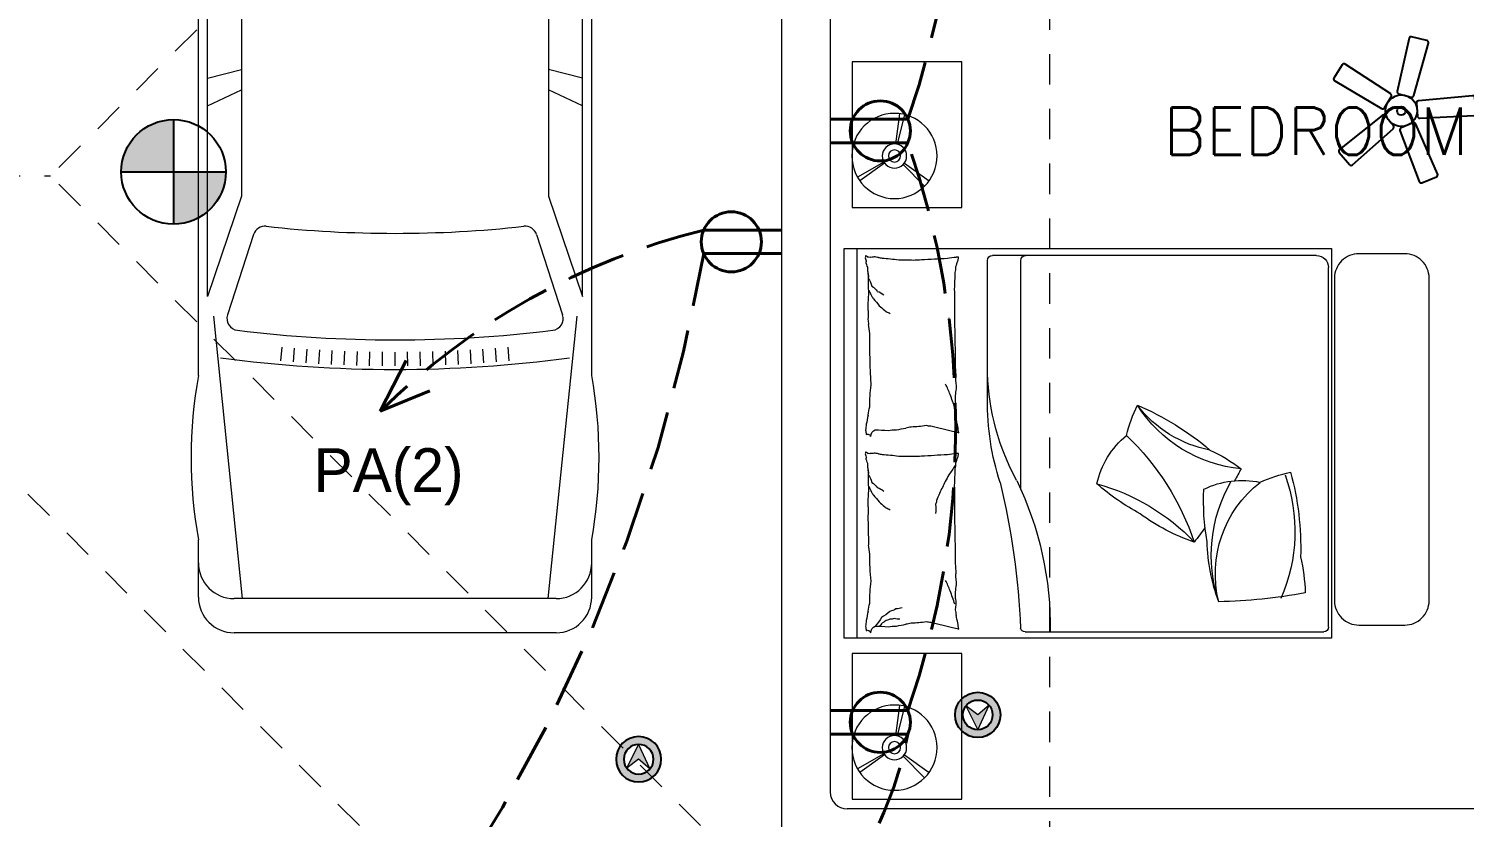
# Model space of a CAD drawing. Header units: metres. Extents: x 14 to 2416, y -346 to 476.
# Drawn here: x 32.66 to 38.55, y -142.32 to -139.08 of the extents above; entities that cross this region are included whole.
import ezdxf

# ---------------------------------------------------------------- set-up
doc = ezdxf.new("R2010")
doc.units = ezdxf.units.M
for name, pattern in [('0', [0]), ('CONTINUA', [0]), ('Dash Style-2', [0.694425, 0.48607, -0.208355]), ('HIDDEN2', [0.1875, 0.125, -0.0625])]:
    doc.linetypes.add(name, pattern=pattern)
doc.layers.get('0').update_dxf_attribs({"linetype": '0', "lineweight": 20})
for name, color, linetype, lineweight in [('02_mobiliario', 250, 'Continuous', 5), ('A-ANNO-TEXT', 20, 'Continuous', 13), ('A-WALL', 250, 'Continuous', 20), ('baños', 251, 'Continuous', 0), ('E Salida TCorrientes', 24, 'CONTINUA', 40), ('E Tuberia Emp Piso', 24, 'Dash Style-2', 40), ('MAVA', 1, 'Continuous', 15), ('MOBILIARIOS', 252, 'Continuous', 0), ('textos', 7, 'Continuous', 0)]:
    doc.layers.add(name, color=color, linetype=linetype, lineweight=lineweight)
doc.layers.add('hatch piso', color=253, linetype='Continuous', lineweight=0, transparency=0.7)
doc.layers.add('MAVA Luminarias', color=1, linetype='Continuous')
doc.layers.add('Techos 1', color=7, linetype='HIDDEN2', lineweight=9, true_color=0x42391a)
doc.styles.add('CENTURY GOTHIC', font='GOTHIC.TTF')
doc.styles.get("Standard").update_dxf_attribs({"font": 'arial.ttf', "height": 0.1875})

# ---------------------------------------------------------------- blocks, each defined once
blk = doc.blocks.new('PL BASE 1N NASAS 09')
at = {"layer": 'A-WALL'}
for p, q in [((-114.6311, -35.5197), (-114.6311, -41.3797)), ((-114.4311, -35.5197), (-114.4311, -40.9797)), ((-112.399, -41.0497), (-114.3611, -41.0497)), ((-110.3011, -41.0497), (-112.399, -41.0497))]:
    blk.add_line(p, q, dxfattribs=at)
blk.add_arc((-114.3611, -40.9797), 0.07, 180, 270, dxfattribs=at)
at = {"layer": 'Techos 1'}
for p, q in [((-113.5311, -34.3497), (-117.6311, -38.4497)), ((-113.5311, -34.3497), (-113.5311, -42.5497)), ((-119.2311, -38.4497), (-117.6311, -38.4497)), ((-113.5311, -42.5497), (-117.6311, -38.4497)), ((-114.9311, -42.5497), (-118.0811, -39.3997))]:
    blk.add_line(p, q, dxfattribs=at)
at = {"layer": 'textos', "insert": (-113.1972, -38.3638), "char_height": 0.195, "width": 3.404877, "attachment_point": 7}
blk.add_mtext('{\\Fromans|c0; BEDROOM 6}', dxfattribs=at)
blk = doc.blocks.new('carro1')
at = {"layer": 'MOBILIARIOS'}
for p, q in [((-0.3195, 1.577), (-0.7087, 1.577)), ((-0.3195, 1.577), (-0.7087, 1.577)), ((0, 1.5395), (0.2941, 1.4)), ((1.7417, 1.5395), (0, 1.5395)), ((1.7417, 1.5395), (0, 1.5395)), ((0, 1.5395), (0.2941, 1.4)), ((0.3093, 1.5395), (0.2941, 1.4)), ((0.3093, 1.5395), (0.2941, 1.4)), ((2.066, 1.577), (0.3591, 1.577)), ((2.066, 1.577), (0.3591, 1.577)), ((0.845, 1.5395), (0.8104, 1.4)), ((0.845, 1.5395), (0.8104, 1.4)), ((0.9588, 1.5395), (0.8933, 1.4)), ((0.9588, 1.5395), (0.8933, 1.4)), ((1.3304, 1.4), (1.7417, 1.5395)), ((1.3304, 1.4), (1.7417, 1.5395)), ((2.9764, 1.577), (2.7405, 1.577)), ((2.9764, 1.577), (2.7405, 1.577)), ((-0.047, 1.3442), (-0.6952, 1.5015)), ((-0.047, 1.3442), (-0.6952, 1.5015)), ((1.8223, 1.5157), (2.9825, 1.3968)), ((1.8223, 1.5157), (2.9825, 1.3968)), ((-0.855, 1.4307), (-0.855, 0.1088)), ((-0.855, 1.4307), (-0.855, 0.1088)), ((-0.72, 1.4307), (-0.72, 0.1088)), ((-0.72, 1.4307), (-0.72, 0.1088)), ((-0.0704, 1.3295), (-0.4803, 1.4289)), ((-0.0704, 1.3295), (-0.4803, 1.4289)), ((1.4872, 1.3505), (1.8172, 1.4575)), ((1.4872, 1.3505), (1.8172, 1.4575)), ((2.9825, 1.4307), (2.9825, 0.1088)), ((2.9825, 1.4307), (2.9825, 0.1088)), ((3.1227, 1.4307), (3.1227, 0.1088)), ((3.1227, 1.4307), (3.1227, 0.1088)), ((-0.5405, 0.1655), (-0.5405, 1.3816)), ((-0.5405, 0.1655), (-0.5405, 1.3816)), ((0.2941, 1.4), (1.3304, 1.4)), ((0.2941, 1.4), (1.3304, 1.4)), ((-0.0332, 0.2651), (-0.0332, 1.282)), ((-0.0332, 0.2651), (-0.0332, 1.282)), ((2.0065, 1.2385), (1.9496, 1.2336)), ((2.0065, 1.2385), (1.9496, 1.2336)), ((0.0647, 1.2021), (0.0647, 0.3374)), ((0.0647, 1.2021), (0.0647, 0.3374)), ((2.0108, 1.1866), (1.9538, 1.1821)), ((2.0108, 1.1866), (1.9538, 1.1821)), ((2.0147, 1.1345), (1.9575, 1.1306)), ((2.0147, 1.1345), (1.9575, 1.1306)), ((2.018, 1.0826), (1.9608, 1.0792)), ((2.018, 1.0826), (1.9608, 1.0792)), ((2.0206, 1.0305), (1.9636, 1.0277)), ((2.0206, 1.0305), (1.9636, 1.0277)), ((2.023, 0.9784), (1.9659, 0.9762)), ((2.023, 0.9784), (1.9659, 0.9762)), ((2.0248, 0.9262), (1.9677, 0.9245)), ((2.0248, 0.9262), (1.9677, 0.9245)), ((2.026, 0.8741), (1.9688, 0.8729)), ((2.026, 0.8741), (1.9688, 0.8729)), ((2.0267, 0.8218), (1.9696, 0.8214)), ((2.0267, 0.8218), (1.9696, 0.8214)), ((2.027, 0.7697), (1.9699, 0.7697)), ((2.027, 0.7697), (1.9699, 0.7697)), ((2.0267, 0.7176), (1.9696, 0.7181)), ((2.0267, 0.7176), (1.9696, 0.7181)), ((2.026, 0.6654), (1.9688, 0.6666)), ((2.026, 0.6654), (1.9688, 0.6666)), ((2.0248, 0.6133), (1.9677, 0.615)), ((2.0248, 0.6133), (1.9677, 0.615)), ((2.023, 0.5611), (1.9659, 0.5633)), ((2.023, 0.5611), (1.9659, 0.5633)), ((2.0206, 0.509), (1.9636, 0.5118)), ((2.0206, 0.509), (1.9636, 0.5118)), ((2.018, 0.4569), (1.9608, 0.4603)), ((2.018, 0.4569), (1.9608, 0.4603)), ((2.0108, 0.3529), (1.9538, 0.3573)), ((2.0108, 0.3529), (1.9538, 0.3573)), ((2.0147, 0.405), (1.9575, 0.4088)), ((2.0147, 0.405), (1.9575, 0.4088)), ((2.0065, 0.3009), (1.9496, 0.3058)), ((2.0065, 0.3009), (1.9496, 0.3058)), ((-0.047, 0.1953), (-0.6952, 0.038)), ((-0.047, 0.1953), (-0.6952, 0.038)), ((-0.0704, 0.2176), (-0.4803, 0.1182)), ((-0.0704, 0.2176), (-0.4803, 0.1182)), ((1.4872, 0.189), (1.8172, 0.082)), ((1.4872, 0.189), (1.8172, 0.082)), ((0, 0), (0.2941, 0.1395)), ((0, 0), (0.2941, 0.1395)), ((0.3093, 0), (0.2941, 0.1395)), ((0.2941, 0.1395), (1.3304, 0.1395)), ((0.3093, 0), (0.2941, 0.1395)), ((0.2941, 0.1395), (1.3304, 0.1395)), ((0.845, 0), (0.8104, 0.1395)), ((0.845, 0), (0.8104, 0.1395)), ((0.9588, 0), (0.8933, 0.1395)), ((0.9588, 0), (0.8933, 0.1395)), ((1.3304, 0.1395), (1.7417, 0)), ((1.3304, 0.1395), (1.7417, 0)), ((1.8223, 0.0238), (2.9825, 0.1427)), ((1.8223, 0.0238), (2.9825, 0.1427)), ((1.7417, 0), (0, 0)), ((1.7417, 0), (0, 0)), ((-0.3195, -0.0375), (-0.7087, -0.0375)), ((-0.3195, -0.0375), (-0.7087, -0.0375)), ((2.066, -0.0375), (0.3591, -0.0375)), ((2.066, -0.0375), (0.3591, -0.0375)), ((2.9764, -0.0375), (2.7405, -0.0375)), ((2.9764, -0.0375), (2.7405, -0.0375))]:
    blk.add_line(p, q, dxfattribs=at)
for centre, radius, start, end in [((0.0198, -0.727), 2.3288, 81.62164, 98.37836), ((0.0198, -0.727), 2.3288, 81.62164, 98.37836), ((2.4033, -0.2902), 1.8974, 79.76163, 100.23837), ((2.4033, -0.2902), 1.8974, 79.76163, 100.23837), ((-0.7089, 1.4309), 0.1461, 89.91745, 180.08243), ((-0.7089, 1.4309), 0.1461, 89.91745, 180.08243), ((-0.5737, 1.4306), 0.1463, 90.01715, 179.98288), ((-0.5737, 1.4306), 0.1463, 90.01715, 179.98288), ((2.8362, 1.4306), 0.1463, 0.0171, 89.98291), ((2.8362, 1.4306), 0.1463, 0.0171, 89.98291), ((2.9764, 1.4306), 0.1463, 0.0171, 89.98291), ((2.9764, 1.4306), 0.1463, 0.0171, 89.98291), ((-3.3503, 0.7697), 5.3917, 352.36711, 7.63289), ((-3.3503, 0.7697), 5.3917, 352.36711, 7.63289), ((-0.4918, 1.3815), 0.0488, 76.36609, 179.91083), ((-0.4918, 1.3815), 0.0488, 76.36609, 179.91083), ((1.8324, 1.4112), 0.0487, 6.83565, 108.16986), ((1.8324, 1.4112), 0.0487, 6.83565, 108.16986), ((-3.4107, 0.7697), 5.3309, 353.02615, 6.97385), ((-3.4107, 0.7697), 5.3309, 353.02615, 6.97385), ((-0.082, 1.2821), 0.0488, 359.91098, 76.26071), ((-0.082, 1.2821), 0.0488, 359.91098, 76.26071), ((-0.0817, 1.202), 0.1464, 0.04437, 76.31775), ((-0.0817, 1.202), 0.1464, 0.04437, 76.31775), ((1.5025, 1.3039), 0.049, 108.10553, 185.97443), ((1.5025, 1.3039), 0.049, 108.10553, 185.97443), ((-3.3795, 0.7697), 4.8621, 353.75282, 6.24718), ((-3.3795, 0.7697), 4.8621, 353.75282, 6.24718), ((-0.0817, 0.3375), 0.1464, 283.68224, 359.95563), ((-0.0817, 0.3375), 0.1464, 283.68224, 359.95563), ((-0.082, 0.265), 0.0488, 283.73933, 0.08914), ((-0.082, 0.265), 0.0488, 283.73933, 0.08914), ((1.5025, 0.2356), 0.049, 174.02557, 251.89446), ((1.5025, 0.2356), 0.049, 174.02557, 251.89446), ((-0.4918, 0.1656), 0.0488, 180.08906, 283.63393), ((-0.4918, 0.1656), 0.0488, 180.08906, 283.63393), ((1.8324, 0.1283), 0.0487, 251.83015, 353.16435), ((1.8324, 0.1283), 0.0487, 251.83015, 353.16435), ((-0.7089, 0.1086), 0.1461, 179.91757, 270.08254), ((-0.7089, 0.1086), 0.1461, 179.91757, 270.08254), ((-0.5737, 0.1088), 0.1463, 180.01713, 269.98285), ((-0.5737, 0.1088), 0.1463, 180.01713, 269.98285), ((2.8362, 0.1088), 0.1463, 270.0171, 359.9829), ((2.8362, 0.1088), 0.1463, 270.0171, 359.9829), ((2.9764, 0.1088), 0.1463, 270.0171, 359.9829), ((2.9764, 0.1088), 0.1463, 270.0171, 359.9829), ((0.0198, 2.2664), 2.3288, 261.62164, 278.37837), ((0.0198, 2.2664), 2.3288, 261.62164, 278.37837), ((2.4033, 1.8296), 1.8974, 259.76163, 280.23837), ((2.4033, 1.8296), 1.8974, 259.76163, 280.23837)]:
    blk.add_arc(centre, radius, start, end, dxfattribs=at)
blk = doc.blocks.new('A$Ca0281d7f')
at = {"layer": 'MOBILIARIOS'}
for p, q in [((0.4006, 1.6), (0.4006, 0)), ((2.4006, 1.6), (0.4006, 1.6)), ((2.3482, 0), (2.3482, 1.6)), ((2.4006, 0), (2.4006, 1.6)), ((0.4627, 1.5716), (1.7925, 1.5716)), ((1.676, 0.6111), (1.676, 1.5516)), ((1.8125, 0.9805), (1.8125, 1.5516)), ((0.4127, 0.0458), (0.4127, 1.5216)), ((1.9322, 0.8427), (1.9622, 0.8502)), ((1.9622, 0.8502), (2.0448, 0.8708)), ((1.9622, 0.0442), (2.0448, 0.0648)), ((0.4006, 0), (2.4006, 0)), ((1.6581, 0.0258), (0.4327, 0.0258)), ((1.9322, 0.0366), (1.9622, 0.0442))]:
    blk.add_line(p, q, dxfattribs=at)
blk.add_lwpolyline([(0.1, 1.5789), (0.2884, 1.5789, -0.414214), (0.3884, 1.4789), (0.3884, 0.1537, -0.414214), (0.2884, 0.0537), (0.1, 0.0537, -0.414214), (0, 0.1537), (0, 1.4789, -0.414214)], format="xyb", close=True, dxfattribs=at)
for centre, radius, start, end in [((0.4627, 1.5216), 0.05, 90, 180), ((1.656, 1.5516), 0.02, 0, 90), ((1.7925, 1.5516), 0.02, 0, 90), ((1.9309, 1.5641), 0.00132, 286.69777, 7.12039), ((1.8473, 1.5384), 0.0875, 7.12039, 16.22115), ((1.9356, 1.5833), 0.0193, 260.00164, 286.69777), ((1.8659, 1.514), 0.0767, 16.22115, 27.28412), ((1.9837, 1.5456), 0.0453, 192.86904, 207.28412), ((1.9215, 1.2442), 0.3212, 80.00164, 86.49514), ((1.2506, -12.0557), 13.6356, 86.49514, 86.94504), ((2.0452, 0.1897), 1.3652, 86.94504, 88.36691), ((2.1579, 0.8754), 0.6787, 88.36691, 93.36875), ((2.2993, 0.649), 0.9131, 93.36875, 97.6809), ((2.2872, 1.3666), 0.1983, 97.6809, 102.10946), ((2.2259, 1.8067), 0.246, 278.13348, 282.10946), ((2.2895, 1.5966), 0.0328, 248.57902, 278.13348), ((2.3, 1.5497), 0.0156, 68.57902, 111.9904), ((2.2574, 1.5504), 0.0539, 329.34875, 354.74081), ((2.3098, 1.5651), 0.00428, 111.9904, 191.89306), ((2.309, 1.5713), 0.00232, 250.43603, 11.89306), ((2.3399, 1.5476), 0.0289, 149.34875, 184.30254), ((2.3145, 1.573), 0.00342, 201.7883, 250.43603), ((2.3384, 1.5717), 0.0251, 184.30254, 201.7883), ((2.0891, 1.5339), 0.1459, 183.57397, 192.86904), ((3.1109, 1.5072), 1.164, 180.28654, 183.57397), ((2.3823, 1.4187), 0.0992, 143.91364, 164.06476), ((0.8066, 1.46), 1.4943, 358.09211, 0.57574), ((1.4835, 1.5502), 0.8208, 354.74081, 358.09211), ((2.4011, 1.4844), 0.0992, 164.06476, 184.21588), ((7.6668, 1.3378), 5.7185, 179.02962, 180.28654), ((2.2967, 1.3302), 0.0992, 108.43965, 126.17665), ((2.3455, 1.3659), 0.0992, 126.17665, 143.91364), ((2.508, 1.3226), 0.234, 152.76041, 159.13972), ((2.3987, 1.1905), 0.2252, 129.03494, 136.18849), ((2.5639, 1.1222), 0.3916, 136.18849, 141.61143), ((2.3495, 1.3582), 0.0768, 141.61143, 152.76041), ((1.4299, 1.3372), 0.8732, 0.57574, 4.80185), ((15.9276, 0.997), 13.9828, 178.72047, 179.52429), ((2.3068, 1.157), 0.2002, 113.00277, 118.31676), ((2.2596, 1.303), 0.0493, 118.31676, 129.03494), ((2.4538, 1.2819), 0.1524, 169.81012, 177.46141), ((2.5925, 1.3331), 0.2897, 177.46141, 184.80185), ((-1.4773, 1.2511), 3.7735, 356.79189, 0.00082), ((1.7752, 1.3448), 0.5293, 349.81012, 353.9133), ((0.8277, 1.1189), 0.9853, 331.43285, 358.12613), ((0.5395, 1.1379), 1.4048, 355.38242, 357.25094), ((3.1579, 1.0151), 1.2165, 175.38242, 177.39037), ((1.7143, 0.9787), 0.2301, 357.25094, 11.55856), ((1.2885, 1.2948), 0.7387, 336.51559, 338.34226), ((1.3073, 1.338), 0.7387, 334.68893, 336.51559), ((1.6135, 0.9502), 0.6827, 0, 7.54685), ((0.719, 1.2586), 0.5655, 275.33912, 327.68949), ((1.6535, -0.1157), 1.1652, 113.06416, 130.32086), ((0.809, 1.2521), 0.4879, 280.69865, 322.68638), ((0.7089, 0.7072), 0.548, 13.20343, 27.03623), ((0.7419, 0.9666), 1.0706, 342.19663, 0.74184), ((2.0891, 0.9513), 0.1459, 173.56595, 191.55856), ((1.2503, 1.1919), 0.7387, 340.57202, 342.80178), ((1.2694, 1.2461), 0.7387, 338.34226, 340.57202), ((2.063, 0.8845), 0.2422, 7.54685, 15.74398), ((1.7149, 0.9376), 0.2297, 342.61359, 350.5159), ((2.0604, 0.8863), 0.1197, 162.61359, 173.56595), ((2.6046, 0.961), 0.3048, 188.43719, 195.74398), ((1.9875, 0.0508), 1.0798, 133.63057, 161.4288), ((1.0148, 0.5567), 0.3575, 12.47819, 50.46254), ((1.664, 0.8882), 0.2708, 350.5159, 355.91706), ((1.9313, 0.8427), 0.000917, 355.91706, 104.04494), ((2.048, 0.9385), 0.0677, 267.33512, 284.04519), ((2.1561, 1.5251), 0.6588, 261.99495, 267.33512), ((2.1925, 1.177), 0.3171, 257.80162, 261.99495), ((2, -0.0065), 0.882, 77.80162, 80.31563), ((2.1863, 0.6517), 0.204, 80.31563, 90), ((2.2741, 0.3638), 0.4918, 90, 96.23236), ((2.2585, 0.8252), 0.0342, 4.40021, 63.41948), ((2.3054, 0.8253), 0.0131, 63.41948, 168.72762), ((2.4724, 0.8783), 0.1611, 180, 188.43719), ((2.4017, 0.837), 0.0904, 168.72762, 180), ((1.2128, 0.1088), 0.734, 115.25901, 126.93514), ((1.9309, 0.7581), 0.00132, 286.69777, 7.12039), ((1.8473, 0.7324), 0.0875, 7.12039, 16.22115), ((1.9356, 0.7773), 0.0193, 260.00164, 286.69777), ((1.8659, 0.708), 0.0767, 16.22115, 27.28412), ((1.9837, 0.7395), 0.0453, 192.86904, 207.28412), ((1.9215, 0.4382), 0.3212, 80.00164, 86.49514), ((2.0891, 0.7279), 0.1459, 183.57397, 192.86904), ((2.5624, 1.097), 0.7286, 212.13498, 215.82629), ((1.2506, -12.8617), 13.6356, 86.49514, 86.94504), ((2.0452, -0.6163), 1.3652, 86.94504, 88.36691), ((2.1579, 0.0694), 0.6787, 88.36691, 93.36875), ((2.2993, -0.157), 0.9131, 93.36875, 97.6809), ((2.2872, 0.5605), 0.1983, 97.6809, 102.10946), ((2.2259, 1.0007), 0.246, 278.13348, 282.10946), ((2.2895, 0.7906), 0.0328, 248.57902, 278.13348), ((2.3, 0.7437), 0.0156, 68.57902, 111.9904), ((1.4835, 0.7442), 0.8208, 354.74081, 358.09211), ((2.2574, 0.7444), 0.0539, 329.34875, 354.74081), ((2.3098, 0.7591), 0.00428, 111.9904, 191.89306), ((2.309, 0.7653), 0.00232, 250.43603, 11.89306), ((2.3399, 0.7416), 0.0289, 149.34875, 184.30254), ((2.3145, 0.767), 0.00342, 201.7883, 250.43603), ((2.3384, 0.7657), 0.0251, 184.30254, 201.7883), ((1.6923, 0.3726), 1.1652, 164.62778, 181.88448), ((1.2394, 0.439), 0.6885, 160.29361, 203.6414), ((0.4605, 0.1443), 0.548, 64.76704, 78.59984), ((2.7135, 1.7247), 2.1977, 207.92482, 209.3793), ((3.1109, 0.7012), 1.164, 180.28654, 183.57397), ((2.2514, 0.81), 0.3126, 206.49848, 212.13498), ((2.3823, 0.6127), 0.0992, 143.91364, 164.06476), ((0.8066, 0.654), 1.4943, 358.09211, 0.57574), ((2.4011, 0.6784), 0.0992, 164.06476, 184.21588), ((0.7686, 0.2903), 0.3575, 64.0418, 102.02615), ((0.4001, 0.2637), 0.4774, 346.18494, 52.00166), ((0.2857, 0.3397), 0.6085, 341.81005, 30.13512), ((-0.0618, 0.5666), 0.9879, 350.06073, 2.62018), ((1.5939, -0.2048), 0.8697, 105.33601, 136.41927), ((0.715, 1.3789), 0.9879, 298.49711, 311.05657), ((2.9452, 0.0436), 1.3903, 154.24266, 180.7342), ((4.7703, -0.0876), 3.0955, 166.42012, 177.62385), ((7.6668, 0.5318), 5.7185, 179.02962, 180.28654), ((3.2918, 1.2337), 1.4323, 204.32653, 206.49848), ((2.484, 0.7735), 0.5066, 200.67428, 204.32653), ((2.2967, 0.5242), 0.0992, 108.43965, 126.17665), ((2.3455, 0.5598), 0.0992, 126.17665, 143.91364), ((2.3495, 0.5522), 0.0768, 141.61143, 152.76041), ((2.508, 0.5165), 0.234, 152.76041, 159.13972), ((1.4299, 0.5311), 0.8732, 0.57574, 4.80185), ((2.0801, 0.5689), 0.058, 184.08277, 200.67428), ((2.2974, 0.5316), 0.2721, 176.4448, 184.08277), ((2.3068, 0.351), 0.2002, 113.00277, 118.31676), ((2.2596, 0.497), 0.0493, 118.31676, 129.03494), ((2.3987, 0.3845), 0.2252, 129.03494, 136.18849), ((2.5639, 0.3162), 0.3916, 136.18849, 141.61143), ((2.5925, 0.5271), 0.2897, 177.46141, 184.80185), ((0.716, 1.1421), 0.7874, 288.35266, 306.68512), ((15.9276, 0.191), 13.9828, 178.72047, 179.52429), ((7.6231, 0.343), 5.3217, 178.27859, 179.57305), ((2.7135, 1.7247), 2.1977, 215.29657, 217.24182), ((0.1243, 0.4201), 0.7874, 339.91627, 358.24873), ((1.7752, 0.4387), 0.5293, 349.81012, 353.9133), ((1.2424, 0.1669), 0.734, 166.82263, 178.49876), ((3.1579, 0.2091), 1.2165, 175.38242, 177.39037), ((1.2472, 0.3451), 1.049, 353.9133, 0), ((0.5395, 0.3319), 1.4048, 355.38242, 357.25094), ((1.3073, 0.5319), 0.7387, 334.68893, 336.51559), ((0.9096, 2.3469), 2.1977, 259.48843, 268.80544), ((1.7143, 0.1727), 0.2301, 357.25094, 11.55856), ((1.2694, 0.4401), 0.7387, 338.34226, 340.57202), ((1.2885, 0.4887), 0.7387, 336.51559, 338.34226), ((1.6135, 0.1442), 0.6827, 0, 7.54685), ((2.0891, 0.1453), 0.1459, 173.56595, 191.55856), ((1.2503, 0.3859), 0.7387, 340.57202, 342.80178), ((2.2028, 0.2591), 0.1399, 253.48502, 264.36887), ((2.2535, 0.2441), 0.1399, 242.60117, 253.48502), ((2.063, 0.0785), 0.2422, 7.54685, 15.74398), ((1.664, 0.0822), 0.2708, 350.5159, 355.91706), ((1.7149, 0.1316), 0.2297, 342.61359, 350.5159), ((2.0604, 0.0803), 0.1197, 162.61359, 173.56595), ((2.048, 0.1325), 0.0677, 267.33512, 284.04519), ((2.1561, 0.7191), 0.6588, 261.99495, 267.33512), ((2.1925, 0.371), 0.3171, 257.80162, 261.99495), ((2.1724, 0.1695), 0.0915, 270, 284.68511), ((2.2137, 0.1341), 0.0562, 251.2201, 270), ((2.3128, 0.2087), 0.1399, 224.90238, 242.60117), ((2.2901, 0.2688), 0.2056, 248.18508, 251.2201), ((2.2886, 0.2107), 0.1511, 244.64488, 248.18508), ((2.2673, 0.1099), 0.0526, 228.55709, 244.64488), ((2.3172, 0.1155), 0.0899, 216.26407, 228.55709), ((2.3729, 0.1484), 0.1399, 207.20359, 224.90238), ((2.6046, 0.155), 0.3048, 188.43719, 195.74398), ((2.4724, 0.0723), 0.1611, 180, 188.43719), ((0.4327, 0.0458), 0.02, 180, 270), ((1.6581, 0.0458), 0.02, 270, 345.37378), ((1.9313, 0.0367), 0.000917, 355.91706, 104.04494), ((2, -0.8125), 0.882, 77.80162, 80.31563), ((2.1863, -0.1543), 0.204, 80.31563, 90), ((2.2741, -0.4422), 0.4918, 90, 96.23236), ((2.2585, 0.0192), 0.0342, 4.40021, 63.41948), ((2.3054, 0.0193), 0.0131, 63.41948, 168.72762), ((2.4017, 0.031), 0.0904, 168.72762, 180)]:
    blk.add_arc(centre, radius, start, end, dxfattribs=at)
blk = doc.blocks.new('A$C8346a57b')
at = {"layer": 'MOBILIARIOS'}
for p, q in [((0.2641, 0.2604), (0.2338, 0.3817)), ((0.2701, 0.2615), (0.2545, 0.3855)), ((0.2356, 0.1828), (0.1339, 0.1102)), ((0.3169, 0.1828), (0.4187, 0.1102)), ((0.3197, 0.1871), (0.4282, 0.1251)), ((0.2409, 0.1765), (0.1525, 0.0881))]:
    blk.add_line(p, q, dxfattribs=at)
blk.add_lwpolyline([(0, 0.5983), (0.45, 0.5983), (0.45, 0), (0, 0)], close=True, dxfattribs=at)
for radius in [0.175, 0.05, 0.025]:
    blk.add_circle((0.2763, 0.2119), radius, dxfattribs=at)
blk = doc.blocks.new('PL MUEBLES 1N NASAS 09')
at = {"layer": 'hatch piso'}
h = blk.add_hatch(dxfattribs=at)
h.set_pattern_fill('AR-BRSTD', color=256, scale=0.002, angle=-90)
h.set_pattern_definition([(270, (-8.74588, 232.01007), (0.1354836, -2e-17), []), (0, (-8.74588, 232.01007), (0.1354836, 0.2032), [0.1354836, -0.1354836])])
edge = h.paths.add_edge_path()
edge.add_line((62.3305, 47.1481), (63.2305, 47.1481))
edge.add_line((63.2305, 47.1481), (63.2305, 48.4481))
edge.add_line((63.2305, 48.4481), (56.5331, 48.4481))
edge.add_line((56.5331, 48.4481), (56.5331, 48.2731))
edge.add_line((56.5331, 48.2731), (56.3831, 48.2731))
edge.add_line((56.3831, 48.2731), (56.3831, 48.4536))
edge.add_line((56.3831, 48.4536), (54.5879, 48.4536))
edge.add_line((54.5879, 48.4536), (54.5879, 46.9481))
edge.add_line((54.5879, 46.9481), (55.8257, 46.9481))
edge.add_arc((55.8755, 46.9973), 0.07, 180, 224.67274, ccw=False)
edge.add_line((55.8055, 46.9973), (55.8055, 47.1073))
edge.add_arc((55.8755, 47.1073), 0.07, 90, 180, ccw=False)
edge.add_line((55.8755, 47.1773), (55.9855, 47.1773))
edge.add_arc((55.9855, 47.1073), 0.07, 0, 90, ccw=False)
edge.add_line((56.0555, 47.1073), (56.0555, 46.9973))
edge.add_arc((55.9855, 46.9973), 0.07, -44.67274, 0, ccw=False)
edge.add_line((56.0353, 46.9481), (59.0257, 46.9481))
edge.add_arc((59.0755, 46.9973), 0.07, 180, 224.67276, ccw=False)
edge.add_line((59.0055, 46.9973), (59.0055, 47.1073))
edge.add_arc((59.0755, 47.1073), 0.07, 90, 180, ccw=False)
edge.add_line((59.0755, 47.1773), (59.1855, 47.1773))
edge.add_arc((59.1855, 47.1073), 0.07, 0, 90, ccw=False)
edge.add_line((59.2555, 47.1073), (59.2555, 46.9973))
edge.add_arc((59.1855, 46.9973), 0.07, -90, 0, ccw=False)
edge.add_line((59.1855, 46.9273), (59.0755, 46.9273))
edge.add_arc((59.0755, 46.9973), 0.07, 229.9948, 270, ccw=False)
edge.add_line((59.0305, 46.9437), (59.0305, 44.972))
edge.add_arc((59.0755, 44.9184), 0.07, 90, 130.0052, ccw=False)
edge.add_line((59.0755, 44.9884), (59.1855, 44.9884))
edge.add_arc((59.1855, 44.9184), 0.07, 0, 90, ccw=False)
edge.add_line((59.2555, 44.9184), (59.2555, 44.8084))
edge.add_arc((59.1855, 44.8084), 0.07, -90, 0, ccw=False)
edge.add_line((59.1855, 44.7384), (59.0755, 44.7384))
edge.add_arc((59.0755, 44.8084), 0.07, 229.9948, 270, ccw=False)
edge.add_line((59.0305, 44.7548), (59.0305, 41.172))
edge.add_arc((59.0755, 41.1184), 0.07, 90, 130.0052, ccw=False)
edge.add_line((59.0755, 41.1884), (59.1855, 41.1884))
edge.add_arc((59.1855, 41.1184), 0.07, 0, 90, ccw=False)
edge.add_line((59.2555, 41.1184), (59.2555, 41.0084))
edge.add_arc((59.1855, 41.0084), 0.07, -90, 0, ccw=False)
edge.add_line((59.1855, 40.9384), (59.0755, 40.9384))
edge.add_arc((59.0755, 41.0084), 0.07, 180, 270, ccw=False)
edge.add_line((59.0055, 41.0084), (59.0055, 41.1184))
edge.add_arc((59.0755, 41.1184), 0.07, 149.84805, 180, ccw=False)
edge.add_line((59.0149, 41.1535), (56.0391, 41.1535))
edge.add_arc((55.9855, 41.1085), 0.07, 0, 40.0052, ccw=False)
edge.add_line((56.0555, 41.1085), (56.0555, 40.9985))
edge.add_arc((55.9855, 40.9985), 0.07, -90, 0, ccw=False)
edge.add_line((55.9855, 40.9285), (55.8755, 40.9285))
edge.add_arc((55.8755, 40.9985), 0.07, 180, 270, ccw=False)
edge.add_line((55.8055, 40.9985), (55.8055, 41.1085))
edge.add_arc((55.8755, 41.1085), 0.07, 139.9948, 180, ccw=False)
edge.add_line((55.8219, 41.1535), (50.4363, 41.1535))
edge.add_arc((50.3827, 41.1085), 0.07, 0, 40.0052, ccw=False)
edge.add_line((50.4527, 41.1085), (50.4527, 40.9985))
edge.add_arc((50.3827, 40.9985), 0.07, -90, 0, ccw=False)
edge.add_line((50.3827, 40.9285), (50.2727, 40.9285))
edge.add_arc((50.2727, 40.9985), 0.07, 180, 270, ccw=False)
edge.add_line((50.2027, 40.9985), (50.2027, 41.1085))
edge.add_arc((50.2727, 41.1085), 0.07, 139.9948, 180, ccw=False)
edge.add_line((50.2191, 41.1535), (46.4305, 41.1535))
edge.add_line((46.4305, 41.1535), (46.4305, 40.9535))
edge.add_line((46.4305, 40.9535), (44.3305, 40.9535))
edge.add_line((44.3305, 40.9535), (44.3305, 39.3536))
edge.add_line((44.3305, 39.3536), (47.8305, 39.3536))
edge.add_line((47.8305, 39.3536), (47.8305, 38.9536))
edge.add_line((47.8305, 38.9536), (62.3305, 38.9536))
edge.add_line((62.3305, 38.9536), (62.3305, 47.1481))
at = {"layer": '02_mobiliario', "rotation": 270}
blk.add_blockref('carro1', (45.2747, 51), dxfattribs=at)
at = {"layer": 'baños'}
blk.add_blockref('PL BASE 1N NASAS 09', (162.2615, 88.2033), dxfattribs=at)
at = {"layer": 'MOBILIARIOS', "xscale": -1}
for name, p in [('A$C8346a57b', (48.3707, 49.6233)), ('A$Ca0281d7f', (50.289, 47.855)), ('A$C8346a57b', (48.3707, 47.1936))]:
    blk.add_blockref(name, p, dxfattribs=at)
blk = doc.blocks.new('A$Cbef68299')
blk.add_blockref('PL MUEBLES 1N NASAS 09', (-30.7659, -32.0535))
blk = doc.blocks.new('A$Cc5be7df0')
at = {"layer": 'A-ANNO-TEXT'}
blk.add_blockref('A$Cbef68299', (4.1493, 17.337), dxfattribs=at)
blk = doc.blocks.new('lum decorativa')
at = {"layer": 'MAVA Luminarias', "ltscale": 0.3, "transparency": 33554687}
h = blk.add_hatch(color=82, dxfattribs=at)
h.paths.add_polyline_path([(513802.9376, 2035251.3382, 0.414214), (513802.8639, 2035251.2646), (513802.9376, 2035251.2646)])
h.paths.add_polyline_path([(513802.9376, 2035251.1909, 0.414214), (513803.0112, 2035251.2646), (513802.9376, 2035251.2646)])
at = {"layer": 'MAVA Luminarias', "color": 82, "ltscale": 0.3, "transparency": 33554687}
for p, q in [((513802.9376, 2035251.3382), (513802.9376, 2035251.1909)), ((513802.8639, 2035251.2646), (513803.0112, 2035251.2646))]:
    blk.add_line(p, q, dxfattribs=at)
blk.add_circle((513802.9376, 2035251.2646), 0.0737, dxfattribs=at)
blk = doc.blocks.new('dl ip')
at = {"layer": 'MAVA', "true_color": 0xf8991e, "transparency": 33554687}
h = blk.add_hatch(color=30, dxfattribs=at)
h.dxf.hatch_style = 1
h.paths.add_polyline_path([(94.7574, -111.2088), (94.7109, -111.2482), (94.6624, -111.2113), (94.7109, -111.3092)])
at = {"layer": 'MAVA Luminarias', "linetype": 'Continuous', "true_color": 0xf8991e}
h = blk.add_hatch(color=30, dxfattribs=at)
h.paths.add_polyline_path([(94.618, -111.2482, 1), (94.8039, -111.2482, 1)])
h.paths.add_polyline_path([(94.7719, -111.2482, -1), (94.6499, -111.2482, -1)], flags=16)
at = {"layer": 'MAVA', "color": 30, "true_color": 0xf8991e}
for p, q in [((94.7109, -111.2482), (94.6624, -111.2113)), ((94.6624, -111.2113), (94.7109, -111.3092)), ((94.7109, -111.3092), (94.7574, -111.2088)), ((94.7574, -111.2088), (94.7109, -111.2482))]:
    blk.add_line(p, q, dxfattribs=at)
at = {"layer": 'MAVA Luminarias', "color": 30, "linetype": 'Continuous', "true_color": 0xf8991e}
for radius in [0.093, 0.061]:
    blk.add_circle((94.7109, -111.2482), radius, dxfattribs=at)
blk = doc.blocks.new('abanico mava')
at = {"layer": 'MAVA Luminarias', "linetype": 'ByBlock', "lineweight": -2, "extrusion": (4.64878e-10, 3.72215e-09, 1), "elevation": 0}
for points in [[(513803.102, 2035248.678), (513803.215, 2035249.086, 0.421374), (513803.203, 2035249.107), (513803.084, 2035249.136, 0.421374), (513803.064, 2035249.124), (513802.972, 2035248.71, 0.407089), (513802.984, 2035248.69), (513803.082, 2035248.666, 0.407089)], [(513802.921, 2035248.69), (513802.567, 2035248.923, 0.421374), (513802.544, 2035248.918), (513802.479, 2035248.814, 0.421374), (513802.485, 2035248.791), (513802.85, 2035248.576, 0.407089), (513802.873, 2035248.581), (513802.926, 2035248.667, 0.407089)], [(513802.993, 2035248.405), (513803.142, 2035248.008, 0.421374), (513803.164, 2035247.998), (513803.278, 2035248.044, 0.421374), (513803.287, 2035248.066), (513803.118, 2035248.455, 0.407089), (513803.096, 2035248.464), (513803.003, 2035248.426, 0.407089)]]:
    blk.add_lwpolyline(points, format="xyb", close=True, dxfattribs=at)
at = {"layer": 'MAVA Luminarias', "linetype": 'ByBlock', "lineweight": -2, "extrusion": (4.64878e-10, 3.72215e-09, 1)}
for points in [[(513803.147, 2035248.501), (513803.57, 2035248.521, 0.421374), (513803.586, 2035248.539), (513803.578, 2035248.661, 0.421374), (513803.559, 2035248.676), (513803.137, 2035248.636, 0.407089), (513803.122, 2035248.618), (513803.129, 2035248.517, 0.407089)], [(513802.854, 2035248.521), (513802.522, 2035248.257, 0.421374), (513802.52, 2035248.233), (513802.599, 2035248.139, 0.421374), (513802.623, 2035248.137), (513802.94, 2035248.418, 0.407089), (513802.942, 2035248.442), (513802.877, 2035248.519, 0.407089)]]:
    blk.add_lwpolyline(points, format="xyb", close=True, dxfattribs=at)
at = {"layer": 'MAVA Luminarias', "linetype": 'ByBlock', "lineweight": -2}
for radius in [0.123, 0.0335]:
    blk.add_circle((513803.004, 2035248.559), radius, dxfattribs=at)
blk = doc.blocks.new('*U433')
at = {"layer": 'E Salida TCorrientes'}
for p, q in [((-0.0403, 0.2659), (-0.0403, 0)), ((0.0403, 0.2659), (0.0403, 0))]:
    blk.add_line(p, q, dxfattribs=at)
blk.add_circle((0, 0.1714), 0.1028, dxfattribs=at)
blk = doc.blocks.new('*U426')
at = {"layer": 'E Salida TCorrientes'}
for p, q in [((0.0403, -0.2659), (0.0403, 0)), ((-0.0403, -0.2659), (-0.0403, 0))]:
    blk.add_line(p, q, dxfattribs=at)
blk.add_circle((0, -0.1714), 0.1028, dxfattribs=at)
blk = doc.blocks.new('*U758')
at = {"layer": 'E Tuberia Emp Piso', "linetype": 'Continuous'}
for p, q in [((0, 0), (0.0197, -0.234)), ((0.1567, -0.1546), (0, 0))]:
    blk.add_line(p, q, dxfattribs=at)

msp = doc.modelspace()

# ---------------------------------------------------------------- linework, layer by layer
at = {"layer": 'E Tuberia Emp Piso', "ltscale": 0.5}
for centre, radius, start, end in [((33.2897, -145.2895), 8.7732, 41.77456, 70.13592), ((32.9528, -138.2926), 3.514, 340.76787, 19.23213), ((32.9043, -140.7128), 3.5626, 340.89685, 19.10315), ((36.126, -142.6991), 2.8783, 103.94434, 134.61207), ((28.6252, -138.8178), 6.9095, 296.48482, 350.129), ((34.7142, -141.6755), 1.5852, 284.96521, 349.0899)]:
    msp.add_arc(centre, radius, start, end, dxfattribs=at)

# ---------------------------------------------------------------- block references
at = {"layer": 'A-ANNO-TEXT'}
msp.add_blockref('A$Cc5be7df0', (14.7377, -174.7201), dxfattribs=at)
msp.add_blockref('A$Cc5be7df0', (14.7377, -174.7201), dxfattribs=at)
at = {"layer": 'E Salida TCorrientes', "xscale": -1.2, "yscale": 1.2, "zscale": 1.2, "rotation": 90}
for name, p in [('*U426', (35.9516, -139.4985)), ('*U433', (35.7516, -139.954)), ('*U426', (35.9516, -141.9271))]:
    msp.add_blockref(name, p, dxfattribs=at)
at = {"layer": 'E Tuberia Emp Piso', "ltscale": 0.3, "xscale": -1, "rotation": 157.8808413777508}
msp.add_blockref('*U758', (34.1046, -140.65), dxfattribs=at)
at = {"layer": 'MAVA Luminarias', "xscale": 0.5267524126646371, "yscale": 0.5267524126646371, "zscale": 0.5267524126646371}
msp.add_blockref('abanico mava', (-270608.676, -1072211.5046), dxfattribs=at)
msp.add_blockref('abanico mava', (-270608.676, -1072211.5046), dxfattribs=at)
at = {"layer": 'MAVA Luminarias', "color": 82, "xscale": 2.91286913078865, "yscale": 2.91286913078865, "zscale": 2.91286913078865}
msp.add_blockref('lum decorativa', (-1496607.4601, -5928560.2489), dxfattribs=at)
msp.add_blockref('lum decorativa', (-1496607.4601, -5928560.2489), dxfattribs=at)
at = {"layer": 'MAVA Luminarias'}
msp.add_blockref('dl ip', (-58.1535, -30.6483), dxfattribs=at)
msp.add_blockref('dl ip', (-58.1535, -30.6483), dxfattribs=at)
at = {"layer": 'MAVA Luminarias', "xscale": -1, "rotation": 180}
msp.add_blockref('dl ip', (-59.5455, -253.3271), dxfattribs=at)
msp.add_blockref('dl ip', (-59.5455, -253.3271), dxfattribs=at)

# ---------------------------------------------------------------- texts
at = {"layer": 'E Tuberia Emp Piso', "insert": (34.1388, -140.9185), "char_height": 0.18, "width": 0.861546, "attachment_point": 5, "style": 'CENTURY GOTHIC'}
msp.add_mtext('PA(2)  ', dxfattribs=at)

doc.saveas('drawing.dxf')
